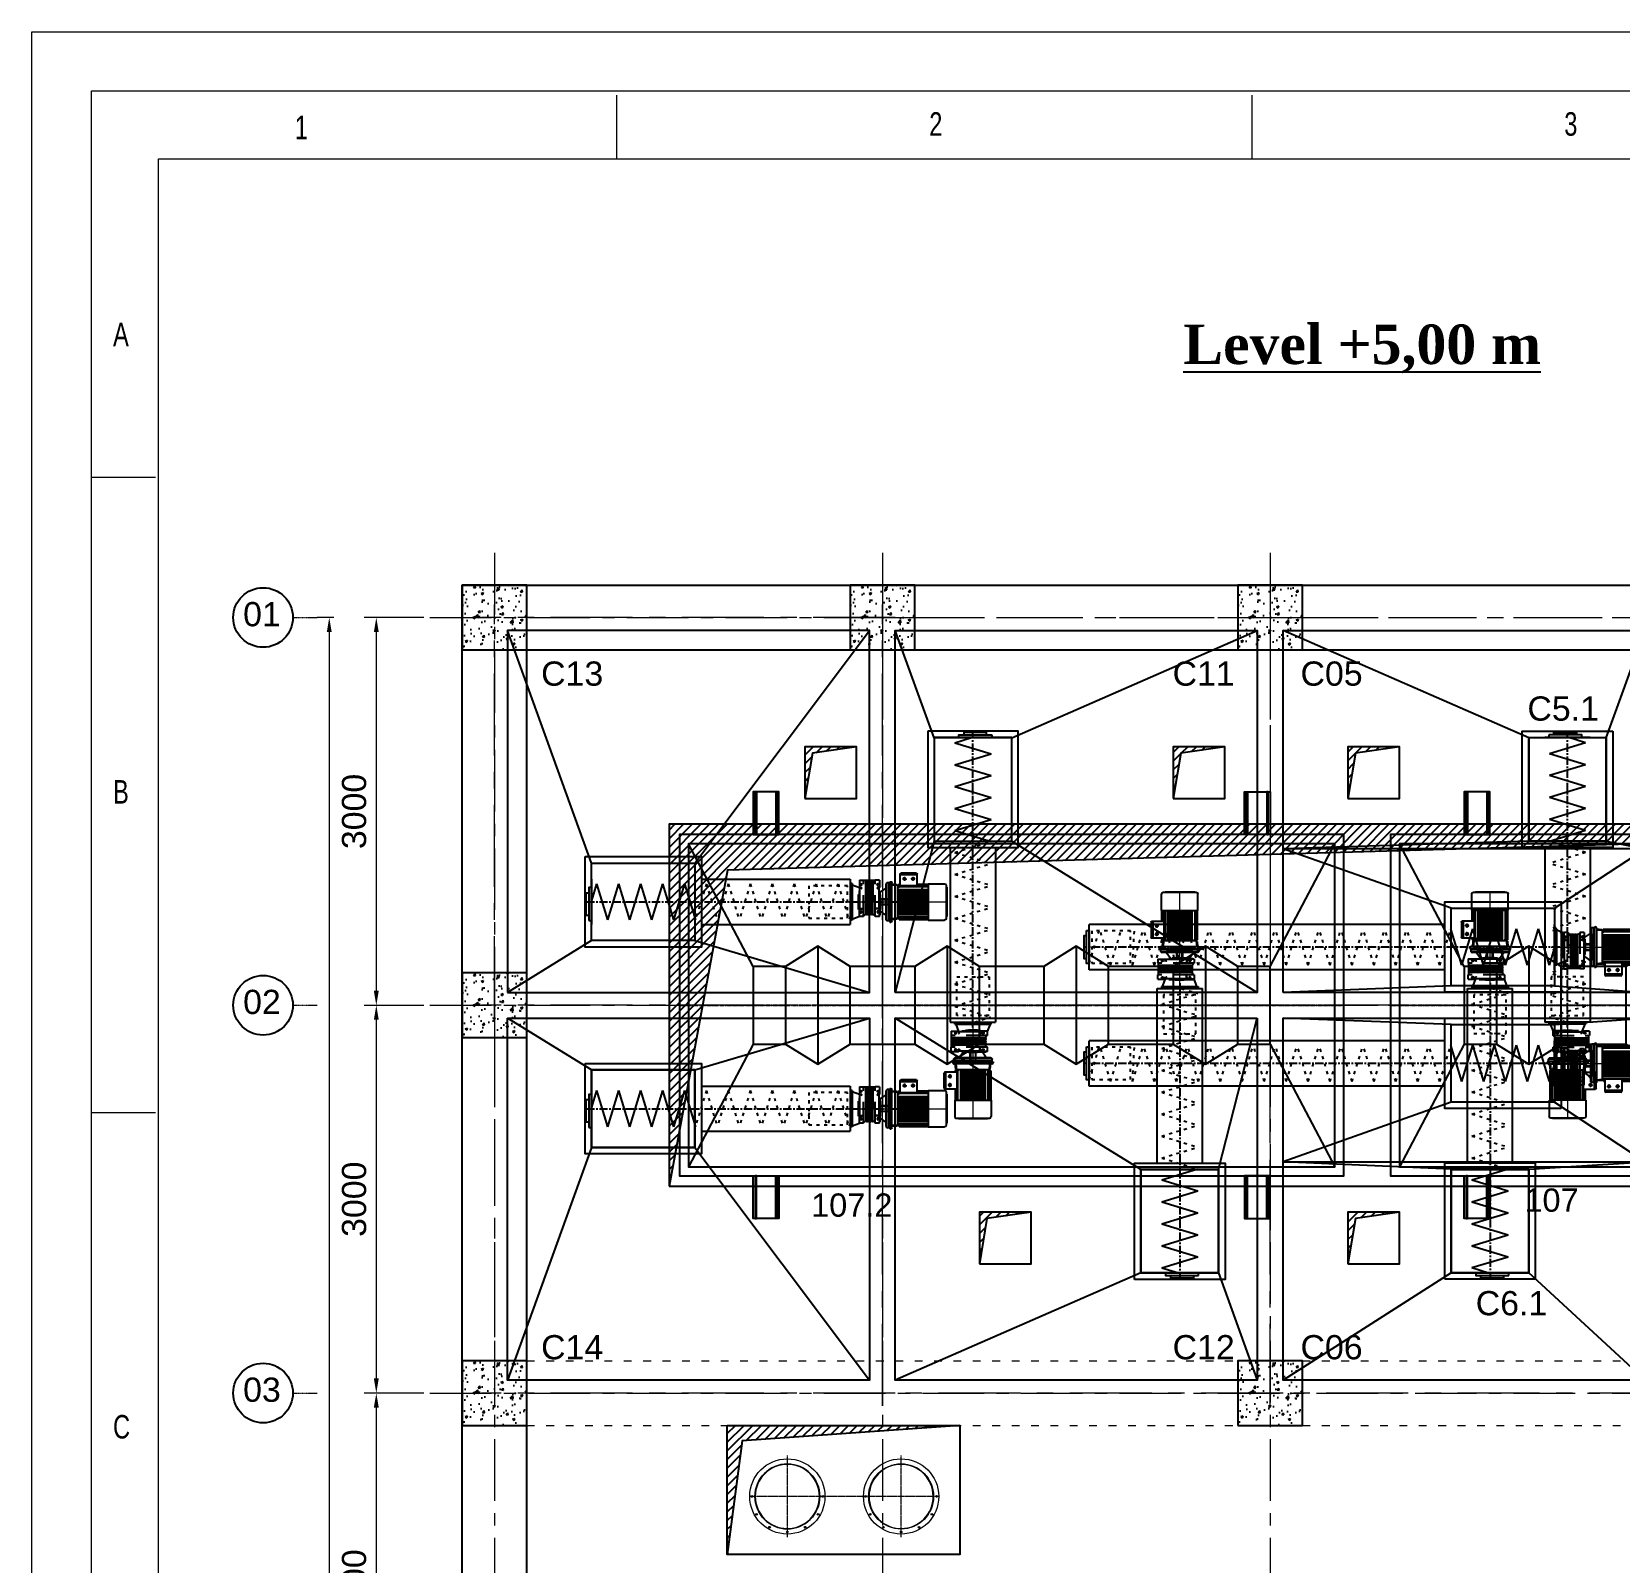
# Model space of a CAD drawing. Header units: millimetres. Extents: x 3220 to 226993, y 817 to 176024.
# Drawn here: x 3220 to 15500, y 123516 to 135357 of the extents above; entities that cross this region are included whole.
import ezdxf

# ---------------------------------------------------------------- set-up
doc = ezdxf.new("R2010")
doc.units = ezdxf.units.MM
for name, pattern in [('ACAD_ISO03W100', [30, 12, -18]), ('AXES', [50.8, 31.75, -6.35, 6.35, -6.35]), ('CENTER', [10.16, 6.35, -1.27, 1.27, -1.27]), ('CHAIN', [0.3543, 0.2362, -0.0295, 0.0591, -0.0295]), ('DASHED2', [9.525, 6.35, -3.175])]:
    doc.linetypes.add(name, pattern=pattern)
for name, color, linetype, lineweight in [('Axe', 1, 'AXES', 9), ('Cache', 3, 'ACAD_ISO03W100', 13), ('RAHMEN025', 7, 'Continuous', 50)]:
    doc.layers.add(name, color=color, linetype=linetype, lineweight=lineweight)
for name, color, linetype in [('D3', 7, 'Continuous'), ('Repère', 76, 'Continuous'), ('TB', 7, 'Continuous')]:
    doc.layers.add(name, color=color, linetype=linetype)
doc.layers.add('Mittelpunktmarkierung(DIN)', color=7, linetype='Continuous', lineweight=25, true_color=0x3f3f3f)
doc.layers.add('Sichtbare Kanten(DIN)', color=7, linetype='Continuous', lineweight=50, true_color=0x3f3f3f)
doc.styles.add('ARIAL_BOLD', font='arial.ttf')
doc.styles.add('SLDTEXTSTYLE0', font='TXT', dxfattribs={"width": 0.75})
doc.styles.get("Standard").update_dxf_attribs({"font": 'arial.ttf'})
doc.dimstyles.new('ECHE 75', dxfattribs={"dimscale": 75, "dimtxt": 2.5, "dimasz": 1.5, "dimexe": 1.25, "dimexo": 0.625, "dimgap": 1, "dimtad": 1, "dimdec": 0, "dimtxsty": 'ARIAL_BOLD', "dimcen": 2.5, "dimclrd": 4, "dimclre": 4, "dimclrt": 6, "dimadec": 0, "dimazin": 0, "dimtfac": 1, "dimtdec": 0, "dimtmove": 0, "dimatfit": 3, "dimfxl": 1, "dimlwd": 13, "dimlwe": 13, "dimarcsym": 0})

# ---------------------------------------------------------------- blocks, each defined once
blk = doc.blocks.new('*D442')
at = {"color": 4, "lineweight": 13, "transparency": 16777216}
for p, q in [((6253, 130825), (5791, 130825)), ((5885, 130713), (5885, 127938)), ((6253, 127825), (5791, 127825))]:
    blk.add_line(p, q, dxfattribs=at)
at = {"color": 4, "transparency": 16777216}
for points in [[(5866, 130713), (5904, 130713), (5885, 130825)], [(5866, 127938), (5904, 127938), (5885, 127825)]]:
    blk.add_solid(points, dxfattribs=at)
at = {"layer": 'Defpoints', "color": 0, "transparency": 16777216}
for p in [(6300, 130825), (5885, 127825), (6300, 127825)]:
    blk.add_point(p, dxfattribs=at)
at = {"color": 6, "transparency": 16777216, "insert": (5714, 129325), "char_height": 187.5, "attachment_point": 5, "rotation": 90, "style": 'ARIAL_BOLD'}
blk.add_mtext('3000', dxfattribs=at)
blk = doc.blocks.new('*D443')
at = {"color": 4, "lineweight": 13, "transparency": 16777216}
for p, q in [((6253, 127825), (5791, 127825)), ((5885, 127713), (5885, 124938)), ((6253, 124825), (5791, 124825))]:
    blk.add_line(p, q, dxfattribs=at)
at = {"color": 4, "transparency": 16777216}
for points in [[(5866, 127713), (5904, 127713), (5885, 127825)], [(5866, 124938), (5904, 124938), (5885, 124825)]]:
    blk.add_solid(points, dxfattribs=at)
at = {"layer": 'Defpoints', "color": 0, "transparency": 16777216}
for p in [(6300, 127825), (5885, 124825), (6300, 124825)]:
    blk.add_point(p, dxfattribs=at)
at = {"color": 6, "transparency": 16777216, "insert": (5714, 126325), "char_height": 187.5, "attachment_point": 5, "rotation": 90, "style": 'ARIAL_BOLD'}
blk.add_mtext('3000', dxfattribs=at)
blk = doc.blocks.new('*D444')
at = {"color": 4, "lineweight": 13, "transparency": 16777216}
for p, q in [((6253, 124825), (5791, 124825)), ((5885, 124713), (5885, 121938)), ((6253, 121825), (5791, 121825))]:
    blk.add_line(p, q, dxfattribs=at)
at = {"color": 4, "transparency": 16777216}
for points in [[(5866, 124713), (5904, 124713), (5885, 124825)], [(5866, 121938), (5904, 121938), (5885, 121825)]]:
    blk.add_solid(points, dxfattribs=at)
at = {"layer": 'Defpoints', "color": 0, "transparency": 16777216}
for p in [(6300, 124825), (5885, 121825), (6300, 121825)]:
    blk.add_point(p, dxfattribs=at)
at = {"color": 6, "transparency": 16777216, "insert": (5714, 123325), "char_height": 187.5, "attachment_point": 5, "rotation": 90, "style": 'ARIAL_BOLD'}
blk.add_mtext('3000', dxfattribs=at)
blk = doc.blocks.new('*D449')
at = {"color": 4, "lineweight": 13, "transparency": 16777216}
for p, q in [((5557, 130825), (5427, 130825)), ((5521, 130713), (5521, 106938)), ((5744, 106825), (5427, 106825))]:
    blk.add_line(p, q, dxfattribs=at)
at = {"color": 4, "transparency": 16777216}
for points in [[(5502, 130713), (5540, 130713), (5521, 130825)], [(5502, 106938), (5540, 106938), (5521, 106825)]]:
    blk.add_solid(points, dxfattribs=at)
at = {"layer": 'Defpoints', "color": 0, "transparency": 16777216}
for p in [(5604, 130825), (5521, 106825), (5791, 106825)]:
    blk.add_point(p, dxfattribs=at)
at = {"color": 6, "transparency": 16777216, "insert": (5350, 118825), "char_height": 187.5, "attachment_point": 5, "rotation": 90, "style": 'ARIAL_BOLD'}
blk.add_mtext('24000', dxfattribs=at)
blk = doc.blocks.new("SYST7ME D'AXE")
at = {"layer": 'Axe', "ltscale": 15}
for p, q in [((0, 18500), (0, -6500)), ((3000, 18500), (3000, -6500)), ((6000, 18500), (6000, -6500)), ((-500, 18000), (15500, 18000)), ((-500, 15000), (15500, 15000)), ((-500, 12000), (15500, 12000))]:
    blk.add_line(p, q, dxfattribs=at)
blk = doc.blocks.new('Level +4.00 m')
h = blk.add_hatch()
h.set_pattern_fill('AR-CONC', color=256)
h.set_pattern_definition([(50, (-178579.41, -89209.63), (182.18467, -15.93909), [19.05, -209.55]), (355, (-178579.4, -89209.63), (-35.24342, 191.05685), [15.24, -167.64058]), (100.45144, (-178564.23, -89210.96), (146.94125, 175.11775), [16.19001, -178.09024]), (46.1842, (-178579.4, -89158.83), (271.07904, -42.04233), [28.575, -314.325]), (96.63556, (-178556.82, -89162.33), (237.40413, 247.42612), [24.28502, -267.1356]), (351.18415, (-178579.4, -89158.83), (237.40413, 247.42612), [22.85997, -251.45973]), (21, (-178554.01, -89171.53), (151.61439, -102.2652), [19.05, -209.55]), (326, (-178554, -89171.53), (61.80203, 184.18797), [15.24, -167.64]), (71.45144, (-178541.37, -89180.05), (213.41642, 81.92277), [16.19001, -178.08994]), (37.5, (-178579.41, -89209.63), (3.088603, 84.555039), [0, -165.608, 0, -170.18, 0, -168.275]), (7.5, (-178579.41, -89209.63), (66.819663, 100.180575), [0, -97.028, 0, -161.798, 0, -64.135]), (327.5, (-178636.05, -89209.63), (135.590595, -5.728744), [0, -63.5, 0, -198.12, 0, -262.89]), (317.5, (-178661.45, -89209.63), (148.12918, 25.42649), [0, -82.55, 0, -131.572, 0, -186.69])])
h.paths.add_polyline_path([(0, 250), (-250, 250), (-250, 0), (0, 0)])
h.paths.add_polyline_path([(250, 250), (0, 250), (0, 0), (250, 0)])
h.paths.add_polyline_path([(250, 0), (0, 0), (0, -250), (250, -250)])
h.paths.add_polyline_path([(0, 0), (-250, 0), (-250, -250), (0, -250)])
h = blk.add_hatch()
h.set_pattern_fill('AR-CONC', color=256)
h.set_pattern_definition([(50, (-175579.41, -89209.63), (182.18467, -15.93909), [19.05, -209.55]), (355, (-175579.4, -89209.63), (-35.24342, 191.05685), [15.24, -167.64058]), (100.45144, (-175564.23, -89210.96), (146.94125, 175.11775), [16.19001, -178.09024]), (46.1842, (-175579.4, -89158.83), (271.07904, -42.04233), [28.575, -314.325]), (96.63556, (-175556.82, -89162.33), (237.40413, 247.42612), [24.28502, -267.1356]), (351.18415, (-175579.4, -89158.83), (237.40413, 247.42612), [22.85997, -251.45973]), (21, (-175554.01, -89171.53), (151.61439, -102.2652), [19.05, -209.55]), (326, (-175554, -89171.53), (61.80203, 184.18797), [15.24, -167.64]), (71.45144, (-175541.37, -89180.05), (213.41642, 81.92277), [16.19001, -178.08994]), (37.5, (-175579.41, -89209.63), (3.088603, 84.555039), [0, -165.608, 0, -170.18, 0, -168.275]), (7.5, (-175579.41, -89209.63), (66.819663, 100.180575), [0, -97.028, 0, -161.798, 0, -64.135]), (327.5, (-175636.05, -89209.63), (135.590595, -5.728744), [0, -63.5, 0, -198.12, 0, -262.89]), (317.5, (-175661.45, -89209.63), (148.12918, 25.42649), [0, -82.55, 0, -131.572, 0, -186.69])])
h.paths.add_polyline_path([(3000, 250), (2750, 250), (2750, 0), (3000, 0)])
h.paths.add_polyline_path([(3250, 250), (3000, 250), (3000, 0), (3250, 0)])
h.paths.add_polyline_path([(3250, 0), (3000, 0), (3000, -250), (3250, -250)])
h.paths.add_polyline_path([(3000, 0), (2750, 0), (2750, -250), (3000, -250)])
h = blk.add_hatch()
h.set_pattern_fill('AR-CONC', color=256)
h.set_pattern_definition([(50, (-172579.41, -89209.63), (182.18467, -15.93909), [19.05, -209.55]), (355, (-172579.4, -89209.63), (-35.24342, 191.05685), [15.24, -167.64058]), (100.45144, (-172564.23, -89210.96), (146.94125, 175.11775), [16.19001, -178.09024]), (46.1842, (-172579.4, -89158.83), (271.07904, -42.04233), [28.575, -314.325]), (96.63556, (-172556.82, -89162.33), (237.40413, 247.42612), [24.28502, -267.1356]), (351.18415, (-172579.4, -89158.83), (237.40413, 247.42612), [22.85997, -251.45973]), (21, (-172554.01, -89171.53), (151.61439, -102.2652), [19.05, -209.55]), (326, (-172554, -89171.53), (61.80203, 184.18797), [15.24, -167.64]), (71.45144, (-172541.37, -89180.05), (213.41642, 81.92277), [16.19001, -178.08994]), (37.5, (-172579.41, -89209.63), (3.088603, 84.555039), [0, -165.608, 0, -170.18, 0, -168.275]), (7.5, (-172579.41, -89209.63), (66.819663, 100.180575), [0, -97.028, 0, -161.798, 0, -64.135]), (327.5, (-172636.05, -89209.63), (135.590595, -5.728744), [0, -63.5, 0, -198.12, 0, -262.89]), (317.5, (-172661.45, -89209.63), (148.12918, 25.42649), [0, -82.55, 0, -131.572, 0, -186.69])])
h.paths.add_polyline_path([(6000, 250), (5750, 250), (5750, 0), (6000, 0)])
h.paths.add_polyline_path([(6250, 250), (6000, 250), (6000, 0), (6250, 0)])
h.paths.add_polyline_path([(6250, 0), (6000, 0), (6000, -250), (6250, -250)])
h.paths.add_polyline_path([(6000, 0), (5750, 0), (5750, -250), (6000, -250)])
h = blk.add_hatch()
h.set_pattern_fill('ANSI31', color=256, scale=15)
h.paths.add_polyline_path([(2800, -1000), (2400, -1000), (2400, -1400), (2459, -1050)])
h = blk.add_hatch()
h.set_pattern_fill('ANSI31', color=256, scale=15)
h.paths.add_polyline_path([(5650, -1000), (5250, -1000), (5250, -1400), (5309, -1050)])
h = blk.add_hatch()
h.set_pattern_fill('ANSI31', color=256, scale=15)
h.paths.add_polyline_path([(7000, -1000), (6600, -1000), (6600, -1400), (6659, -1050)])
h = blk.add_hatch()
h.set_pattern_fill('ANSI31', color=256, scale=15)
h.paths.add_polyline_path([(1608, -3000), (1350, -3000), (1350, -4400)])
h.paths.add_polyline_path([(1801, -1956), (3000, -1921), (3000, -1600), (1350, -1600), (1350, -3000), (1608, -3000)])
h.paths.add_polyline_path([(6000, -1600), (3000, -1600), (3000, -1921), (6000, -1835)])
h.paths.add_polyline_path([(9000, -1600), (6000, -1600), (6000, -1835), (9000, -1748)])
h.paths.add_polyline_path([(12000, -1600), (9000, -1600), (9000, -1748), (12000, -1662)])
h.paths.add_polyline_path([(14150, -1600), (12000, -1600), (12000, -1662)])
h = blk.add_hatch()
h.set_pattern_fill('AR-CONC', color=256)
h.set_pattern_definition([(50, (-178579.41, -92209.63), (182.18467, -15.93909), [19.05, -209.55]), (355, (-178579.4, -92209.63), (-35.24342, 191.05685), [15.24, -167.64058]), (100.45144, (-178564.23, -92210.96), (146.94125, 175.11775), [16.19001, -178.09024]), (46.1842, (-178579.4, -92158.83), (271.07904, -42.04233), [28.575, -314.325]), (96.63556, (-178556.82, -92162.33), (237.40413, 247.42612), [24.28502, -267.1356]), (351.18415, (-178579.4, -92158.83), (237.40413, 247.42612), [22.85997, -251.45973]), (21, (-178554.01, -92171.53), (151.61439, -102.2652), [19.05, -209.55]), (326, (-178554, -92171.53), (61.80203, 184.18797), [15.24, -167.64]), (71.45144, (-178541.37, -92180.05), (213.41642, 81.92277), [16.19001, -178.08994]), (37.5, (-178579.41, -92209.63), (3.088603, 84.555039), [0, -165.608, 0, -170.18, 0, -168.275]), (7.5, (-178579.41, -92209.63), (66.819663, 100.180575), [0, -97.028, 0, -161.798, 0, -64.135]), (327.5, (-178636.05, -92209.63), (135.590595, -5.728744), [0, -63.5, 0, -198.12, 0, -262.89]), (317.5, (-178661.45, -92209.63), (148.12918, 25.42649), [0, -82.55, 0, -131.572, 0, -186.69])])
h.paths.add_polyline_path([(0, -2750), (-250, -2750), (-250, -3000), (0, -3000)])
h.paths.add_polyline_path([(250, -2750), (0, -2750), (0, -3000), (250, -3000)])
h.paths.add_polyline_path([(250, -3000), (0, -3000), (0, -3250), (250, -3250)])
h.paths.add_polyline_path([(0, -3000), (-250, -3000), (-250, -3250), (0, -3250)])
h = blk.add_hatch()
h.set_pattern_fill('ANSI31', color=256, scale=15)
h.paths.add_polyline_path([(4150, -4600), (3750, -4600), (3750, -5000), (3809, -4650)])
h = blk.add_hatch()
h.set_pattern_fill('ANSI31', color=256, scale=15)
h.paths.add_polyline_path([(7000, -4600), (6600, -4600), (6600, -5000), (6659, -4650)])
h = blk.add_hatch()
h.set_pattern_fill('AR-CONC', color=256)
h.set_pattern_definition([(50, (-178579.41, -95209.63), (182.18467, -15.93909), [19.05, -209.55]), (355, (-178579.4, -95209.63), (-35.24342, 191.05685), [15.24, -167.64058]), (100.45144, (-178564.23, -95210.96), (146.94125, 175.11775), [16.19001, -178.09024]), (46.1842, (-178579.4, -95158.83), (271.07904, -42.04233), [28.575, -314.325]), (96.63556, (-178556.82, -95162.33), (237.40413, 247.42612), [24.28502, -267.1356]), (351.18415, (-178579.4, -95158.83), (237.40413, 247.42612), [22.85997, -251.45973]), (21, (-178554.01, -95171.53), (151.61439, -102.2652), [19.05, -209.55]), (326, (-178554, -95171.53), (61.80203, 184.18797), [15.24, -167.64]), (71.45144, (-178541.37, -95180.05), (213.41642, 81.92277), [16.19001, -178.08994]), (37.5, (-178579.41, -95209.63), (3.088603, 84.555039), [0, -165.608, 0, -170.18, 0, -168.275]), (7.5, (-178579.41, -95209.63), (66.819663, 100.180575), [0, -97.028, 0, -161.798, 0, -64.135]), (327.5, (-178636.05, -95209.63), (135.590595, -5.728744), [0, -63.5, 0, -198.12, 0, -262.89]), (317.5, (-178661.45, -95209.63), (148.12918, 25.42649), [0, -82.55, 0, -131.572, 0, -186.69])])
h.paths.add_polyline_path([(0, -5750), (-250, -5750), (-250, -6000), (0, -6000)])
h.paths.add_polyline_path([(250, -5750), (0, -5750), (0, -6000), (250, -6000)])
h.paths.add_polyline_path([(250, -6000), (0, -6000), (0, -6250), (250, -6250)])
h.paths.add_polyline_path([(0, -6000), (-250, -6000), (-250, -6250), (0, -6250)])
h = blk.add_hatch()
h.set_pattern_fill('AR-CONC', color=256)
h.set_pattern_definition([(50, (-172579.41, -95209.63), (182.18467, -15.93909), [19.05, -209.55]), (355, (-172579.4, -95209.63), (-35.24342, 191.05685), [15.24, -167.64058]), (100.45144, (-172564.23, -95210.96), (146.94125, 175.11775), [16.19001, -178.09024]), (46.1842, (-172579.4, -95158.83), (271.07904, -42.04233), [28.575, -314.325]), (96.63556, (-172556.82, -95162.33), (237.40413, 247.42612), [24.28502, -267.1356]), (351.18415, (-172579.4, -95158.83), (237.40413, 247.42612), [22.85997, -251.45973]), (21, (-172554.01, -95171.53), (151.61439, -102.2652), [19.05, -209.55]), (326, (-172554, -95171.53), (61.80203, 184.18797), [15.24, -167.64]), (71.45144, (-172541.37, -95180.05), (213.41642, 81.92277), [16.19001, -178.08994]), (37.5, (-172579.41, -95209.63), (3.088603, 84.555039), [0, -165.608, 0, -170.18, 0, -168.275]), (7.5, (-172579.41, -95209.63), (66.819663, 100.180575), [0, -97.028, 0, -161.798, 0, -64.135]), (327.5, (-172636.05, -95209.63), (135.590595, -5.728744), [0, -63.5, 0, -198.12, 0, -262.89]), (317.5, (-172661.45, -95209.63), (148.12918, 25.42649), [0, -82.55, 0, -131.572, 0, -186.69])])
h.paths.add_polyline_path([(6000, -5750), (5750, -5750), (5750, -6000), (6000, -6000)])
h.paths.add_polyline_path([(6250, -5750), (6000, -5750), (6000, -6000), (6250, -6000)])
h.paths.add_polyline_path([(6250, -6000), (6000, -6000), (6000, -6250), (6250, -6250)])
h.paths.add_polyline_path([(6000, -6000), (5750, -6000), (5750, -6250), (6000, -6250)])
h = blk.add_hatch()
h.set_pattern_fill('ANSI31', color=256, scale=15)
h.paths.add_polyline_path([(3600, -6250), (1800, -6250), (1800, -7250), (1915, -6370)])
for points in [[(-250, -250), (250, -250), (250, 250), (-250, 250)], [(2750, -250), (3250, -250), (3250, 250), (2750, 250)], [(5750, -250), (6250, -250), (6250, 250), (5750, 250)], [(2400, -1400), (2800, -1400), (2800, -1000), (2400, -1000)], [(5250, -1400), (5650, -1400), (5650, -1000), (5250, -1000)], [(6600, -1400), (7000, -1400), (7000, -1000), (6600, -1000)], [(1350, -4400), (14150, -4400), (14150, -1600), (1350, -1600)], [(-250, -3250), (250, -3250), (250, -2750), (-250, -2750)], [(3750, -5000), (4150, -5000), (4150, -4600), (3750, -4600)], [(6600, -5000), (7000, -5000), (7000, -4600), (6600, -4600)], [(-250, -6250), (250, -6250), (250, -5750), (-250, -5750)], [(5750, -6250), (6250, -6250), (6250, -5750), (5750, -5750)], [(1800, -6250), (3600, -6250), (3600, -7250), (1800, -7250)]]:
    blk.add_lwpolyline(points, close=True)
for points in [[(250, -24250), (-250, -24250), (-250, 250), (15250, 250), (15250, -24250), (14750, -24250)], [(250, -23750), (250, -250), (14750, -250), (14750, -23750)], [(2800, -1000), (2459, -1050), (2400, -1400)], [(5650, -1000), (5309, -1050), (5250, -1400)], [(7000, -1000), (6659, -1050), (6600, -1400)], [(14150, -1600), (1801, -1956), (1350, -4400)], [(4150, -4600), (3809, -4650), (3750, -5000)], [(7000, -4600), (6659, -4650), (6600, -5000)], [(3600, -6250), (1915, -6370), (1800, -7250)]]:
    blk.add_lwpolyline(points)
at = {"layer": 'Cache', "ltscale": 5}
for p, q in [((250, -5750), (5750, -5750)), ((6250, -5750), (8750, -5750)), ((250, -6250), (5750, -6250)), ((6250, -6250), (8750, -6250))]:
    blk.add_line(p, q, dxfattribs=at)
blk.add_blockref("SYST7ME D'AXE", (0, -18000))
blk = doc.blocks.new('Bascule T')
for p, q in [((-6500, -700), (-7000, 250)), ((-500, -700), (0, 250)), ((-6500, -1300), (-7000, -2250)), ((-500, -1300), (0, -2250))]:
    blk.add_line(p, q)
at = {"color": 1, "linetype": 'CENTER', "ltscale": 5}
blk.add_line((-7060, -1000), (60, -1000), dxfattribs=at)
for points in [[(-6500, 320), (-6300, 320), (-6300, 650), (-6500, 650)], [(-6475, 320), (-6485, 320), (-6485, 650), (-6475, 650)], [(-6325, 320), (-6315, 320), (-6315, 650), (-6325, 650)], [(-500, 320), (-700, 320), (-700, 650), (-500, 650)], [(-675, 320), (-685, 320), (-685, 650), (-675, 650)], [(-525, 320), (-515, 320), (-515, 650), (-525, 650)], [(70, 320), (-7070, 320), (-7070, -2320), (70, -2320)], [(0, 250), (-7000, 250), (-7000, -2250), (0, -2250)], [(-6500, -2320), (-6300, -2320), (-6300, -2650), (-6500, -2650)], [(-6475, -2320), (-6485, -2320), (-6485, -2650), (-6475, -2650)], [(-6325, -2320), (-6315, -2320), (-6315, -2650), (-6325, -2650)], [(-500, -2320), (-700, -2320), (-700, -2650), (-500, -2650)], [(-675, -2320), (-685, -2320), (-685, -2650), (-675, -2650)], [(-525, -2320), (-515, -2320), (-515, -2650), (-525, -2650)]]:
    blk.add_lwpolyline(points, close=True)
for points in [[(-6000, -543), (-6250, -700), (-6250, -1300), (-6000, -1456), (-5750, -1300), (-5750, -700), (-6000, -543), (-6000, -1456)], [(-5000, -543), (-5250, -700), (-5250, -1300), (-5000, -1456), (-4750, -1300), (-4750, -700), (-5000, -543), (-5000, -1456)], [(-4000, -543), (-4250, -700), (-4250, -1300), (-4000, -1456), (-3750, -1300), (-3750, -700), (-4000, -543), (-4000, -1456)], [(-3000, -543), (-3250, -700), (-3250, -1300), (-3000, -1456), (-2750, -1300), (-2750, -700), (-3000, -543), (-3000, -1456)], [(-2000, -543), (-2250, -700), (-2250, -1300), (-2000, -1456), (-1750, -1300), (-1750, -700), (-2000, -543), (-2000, -1456)], [(-1000, -543), (-1250, -700), (-1250, -1300), (-1000, -1456), (-750, -1300), (-750, -700), (-1000, -543), (-1000, -1456)], [(-6250, -700), (-6500, -700), (-6500, -1300), (-6250, -1300)], [(-5250, -700), (-5750, -700)], [(-4250, -700), (-4750, -700)], [(-3250, -700), (-3750, -700)], [(-2250, -700), (-2750, -700)], [(-1250, -700), (-1750, -700)], [(-750, -1300), (-500, -1300), (-500, -700), (-750, -700)], [(-5750, -1300), (-5250, -1300)], [(-4750, -1300), (-4250, -1300)], [(-3750, -1300), (-3250, -1300)], [(-2750, -1300), (-2250, -1300)], [(-1750, -1300), (-1250, -1300)]]:
    blk.add_lwpolyline(points)
blk = doc.blocks.new('bascule 2 T')
for p, q in [((-1000, -700), (-1500, 250)), ((3000, -700), (3500, 250)), ((-1000, -1300), (-1500, -2250)), ((3000, -1300), (3500, -2250))]:
    blk.add_line(p, q)
at = {"color": 1, "linetype": 'CENTER', "ltscale": 5}
blk.add_line((-1560, -1000), (3560, -1000), dxfattribs=at)
for points in [[(-1000, 320), (-800, 320), (-800, 650), (-1000, 650)], [(-975, 320), (-985, 320), (-985, 650), (-975, 650)], [(-825, 320), (-815, 320), (-815, 650), (-825, 650)], [(3000, 320), (2800, 320), (2800, 650), (3000, 650)], [(2825, 320), (2815, 320), (2815, 650), (2825, 650)], [(2975, 320), (2985, 320), (2985, 650), (2975, 650)], [(3570, 320), (-1570, 320), (-1570, -2320), (3570, -2320)], [(3500, 250), (-1500, 250), (-1500, -2250), (3500, -2250)], [(-1000, -2320), (-800, -2320), (-800, -2650), (-1000, -2650)], [(-975, -2320), (-985, -2320), (-985, -2650), (-975, -2650)], [(-825, -2320), (-815, -2320), (-815, -2650), (-825, -2650)], [(3000, -2320), (2800, -2320), (2800, -2650), (3000, -2650)], [(2825, -2320), (2815, -2320), (2815, -2650), (2825, -2650)], [(2975, -2320), (2985, -2320), (2985, -2650), (2975, -2650)]]:
    blk.add_lwpolyline(points, close=True)
for points in [[(-500, -543), (-750, -700), (-750, -1300), (-500, -1456), (-250, -1300), (-250, -700), (-500, -543), (-500, -1456)], [(500, -543), (250, -700), (250, -1300), (500, -1456), (750, -1300), (750, -700), (500, -543), (500, -1456)], [(1500, -543), (1250, -700), (1250, -1300), (1500, -1456), (1750, -1300), (1750, -700), (1500, -543), (1500, -1456)], [(2500, -543), (2250, -700), (2250, -1300), (2500, -1456), (2750, -1300), (2750, -700), (2500, -543), (2500, -1456)], [(-750, -700), (-1000, -700), (-1000, -1300), (-750, -1300)], [(250, -700), (-250, -700)], [(1250, -700), (750, -700)], [(2250, -700), (1750, -700)], [(2750, -700), (2750, -700)], [(2750, -1300), (3000, -1300), (3000, -700), (2750, -700)], [(-250, -1300), (250, -1300)], [(750, -1300), (1250, -1300)], [(1750, -1300), (2250, -1300)], [(2750, -1300), (2750, -1300)]]:
    blk.add_lwpolyline(points)
blk = doc.blocks.new('116 gaine')
at = {"layer": 'Mittelpunktmarkierung(DIN)', "color": 1, "linetype": 'CHAIN', "lineweight": 0, "ltscale": 23.990969}
for p, q in [((-440, -316), (-440, 316)), ((440, -316), (440, 316)), ((731, 0), (-731, 0))]:
    blk.add_line(p, q, dxfattribs=at)
at = {"layer": 'Sichtbare Kanten(DIN)', "color": 5, "lineweight": 0}
for p, q in [((-441, -250), (-441, -248)), ((-440, -248), (-440, -250)), ((440, -250), (440, -248)), ((441, -248), (441, -250))]:
    blk.add_line(p, q, dxfattribs=at)
for centre, radius in [((-440, 0), 291), ((-440, 0), 251), ((440, 0), 291), ((440, 0), 251), ((-715, 0), 6.5), ((-165, 0), 6.5), ((165, 0), 6.5), ((715, 0), 6.5), ((-678, -138), 6.5), ((-578, -238), 6.5), ((-302, -238), 6.5), ((-202, -138), 6.5), ((202, -138), 6.5), ((302, -238), 6.5), ((578, -238), 6.5), ((678, -138), 6.5), ((-440, -275), 6.5), ((440, -275), 6.5)]:
    blk.add_circle(centre, radius, dxfattribs=at)
for centre, radius, start, end in [((-440, 0), 251, 270, 269.7713), ((-440, 0), 248, 270, 269.7685), ((440, 0), 250, 270.2287, 270), ((440, 0), 248, 270.2315, 270)]:
    blk.add_arc(centre, radius, start, end, dxfattribs=at)
blk = doc.blocks.new('140 gaine')
blk.add_blockref('116 gaine', (0, 0))
blk = doc.blocks.new('A2 E1-50')
at = {"color": 1, "linetype": 'Continuous', "lineweight": 18}
for p, q in [((-28847.4, 0), (-28847.4, 20086.4)), ((-28847.4, 20086.4), (0, 20086.4)), ((-28363.1, 485.3), (-28363.1, 19601.2)), ((-28363.1, 19601.2), (-485.3, 19601.2))]:
    blk.add_line(p, q, dxfattribs=at)
at = {"linetype": 'Continuous', "lineweight": 18}
for p, q in [((-28619.2, 230.6), (-28619.2, 19860.5)), ((-28619.2, 19860.5), (-232.1, 19860.5))]:
    blk.add_line(p, q, dxfattribs=at)
at = {"color": 5, "linetype": 'Continuous', "lineweight": 15}
for p, q in [((-26611.9, 19601), (-26611.9, 19843.6)), ((-24185.6, 19843.6), (-24185.6, 19601)), ((-28375, 18383.4), (-28617.6, 18383.4)), ((-28617.6, 15957.1), (-28375, 15957.1))]:
    blk.add_line(p, q, dxfattribs=at)
at = {"color": 5, "linetype": 'Continuous', "lineweight": 15, "char_height": 89.9, "attachment_point": 1, "style": 'SLDTEXTSTYLE0'}
for s, insert in [('2', (-25418.1, 19779)), ('3', (-22991.8, 19779)), ('1', (-27842.2, 19765.8)), ('A', (-28536.7, 18974.8)), ('B', (-28536.7, 17226.9)), ('C', (-28536.7, 14800.6))]:
    blk.add_mtext(s, dxfattribs=dict(at, insert=insert))
blk = doc.blocks.new('cone w1 T')
at = {"color": 4}
for p, q in [((-2500, -1450), (-2900, -100)), ((-1900, -1450), (-100, -100)), ((-2500, -2250), (-2900, -2900)), ((-1900, -2250), (-100, -2900))]:
    blk.add_line(p, q, dxfattribs=at)
for points in [[(-2900, -2900), (-2900, -100), (-100, -100), (-100, -2900)], [(-2500, -1450), (-2500, -2250), (-1900, -2250), (-1900, -1450)]]:
    blk.add_lwpolyline(points, close=True, dxfattribs=at)
at = {"layer": 'Axe', "ltscale": 20}
for p, q in [((-3100, 0), (100, 0)), ((-3000, 100), (-3000, -3100)), ((0, 100), (0, -3100)), ((-3100, -3000), (100, -3000))]:
    blk.add_line(p, q, dxfattribs=at)
blk = doc.blocks.new('cone w2  T')
at = {"color": 4}
for p, q in [((1270, -400), (100, -100)), ((2070, -400), (2900, -100)), ((1270, -1000), (100, -2900)), ((2070, -1000), (2900, -2900))]:
    blk.add_line(p, q, dxfattribs=at)
for points in [[(100, -100), (2900, -100), (2900, -2900), (100, -2900)], [(2070, -400), (1270, -400), (1270, -1000), (2070, -1000)]]:
    blk.add_lwpolyline(points, close=True, dxfattribs=at)
at = {"layer": 'Axe', "ltscale": 20}
for p, q in [((3100, 0), (-100, 0)), ((0, 100), (0, -3100)), ((3000, 100), (3000, -3100)), ((3100, -3000), (-100, -3000))]:
    blk.add_line(p, q, dxfattribs=at)
blk = doc.blocks.new('A$C1187285E')
at = {"layer": 'Axe'}
for p, q in [((-174.9, 114.3), (-153.5, 114.3)), ((-164.2, 124.2), (-164.2, 104.3)), ((-111.6, 114.3), (-133.1, 114.3)), ((-122.3, 124.2), (-122.3, 104.3))]:
    blk.add_line(p, q, dxfattribs=at)
at = {"layer": 'Axe', "ltscale": 30}
blk.add_line((163.6, 0), (-331, 0), dxfattribs=at)
at = {"layer": 'D3', "color": 5, "ltscale": 10}
for p, q in [((-329.3, 81.7), (-329.3, -81.7)), ((-239.6, 90.1), (-320.9, 90.1)), ((-239.6, 90.1), (-239.6, -90.1)), ((-185.2, 88.1), (-239.6, 88.1)), ((-185.2, 85.6), (-239.6, 85.6)), ((-185.2, 83.1), (-239.6, 83.1)), ((-239.6, 79.7), (-185.2, 79.7)), ((-185.2, 78.7), (-185.2, 137.8)), ((-185.2, 133.6), (-101.4, 133.6)), ((-185.2, 78.7), (-101.4, 78.7)), ((-181, 142), (-105.6, 142)), ((-101.4, 78.7), (-101.4, 137.8)), ((-95.1, 88.1), (-101.4, 88.1)), ((-95.1, 85.6), (-101.4, 85.6)), ((-95.1, 83.1), (-101.4, 83.1)), ((-101.4, 79.7), (-95.1, 79.7)), ((-95.1, 88.1), (-88.8, 81.5)), ((-95.1, 85.6), (-88.8, 80.7)), ((-95.1, 83.1), (-88.8, 79.9)), ((-95.1, 79.7), (-88.8, 74.8)), ((-88.8, 80.4), (-60, 83)), ((-88.8, -81.5), (-88.8, 80.4)), ((-86.3, 84.9), (-60, 87.2)), ((-86.3, 80.7), (-86.3, 84.9)), ((-60, -95), (-60, 95)), ((-50, 100), (-55, 100)), ((-50, 100), (-50, -100)), ((-329.3, 73.8), (-331, 72.1)), ((-331, 72.1), (-331, -72.1)), ((-239.6, 74.7), (-95.1, 74.7)), ((-88.8, 61.1), (-239.6, 61.1)), ((-88.8, 53.5), (-239.6, 53.5)), ((-88.8, 46), (-239.6, 46)), ((-88.8, 38.4), (-239.6, 38.4)), ((-88.8, 30.8), (-239.6, 30.8)), ((-88.8, 23.2), (-239.6, 23.2)), ((-88.8, 15.7), (-239.6, 15.7)), ((-88.8, 8.1), (-239.6, 8.1)), ((-95.1, 74.7), (-88.8, 69.8)), ((-46.5, 65), (-50, 65)), ((-46.5, 65), (-46.5, -65)), ((0, 12), (-46.5, 12)), ((-5, 15), (-45, 15)), ((-45, 15), (-45, 12)), ((-5, 12), (-5, 15)), ((0, -12), (0, 12)), ((-329.3, -73.8), (-331, -72.1)), ((-88.8, -8.1), (-239.6, -8.1)), ((-88.8, -15.7), (-239.6, -15.7)), ((-88.8, -23.2), (-239.6, -23.2)), ((-88.8, -30.8), (-239.6, -30.8)), ((-88.8, -38.4), (-239.6, -38.4)), ((-88.8, -46), (-239.6, -46)), ((-88.8, -53.5), (-239.6, -53.5)), ((-88.8, -61.1), (-239.6, -61.1)), ((-239.6, -74.7), (-95.1, -74.7)), ((-95.1, -74.7), (-88.8, -69.8)), ((-95.1, -79.7), (-88.8, -74.8)), ((-46.5, -65), (-50, -65)), ((0, -12), (-46.5, -12)), ((-239.6, -90.1), (-320.9, -90.1)), ((-101.4, -79.7), (-239.6, -79.7)), ((-95.1, -83.1), (-239.6, -83.1)), ((-95.1, -85.6), (-239.6, -85.6)), ((-95.1, -88.1), (-239.6, -88.1)), ((-101.4, -79.7), (-95.1, -79.7)), ((-95.1, -83.1), (-88.8, -79.9)), ((-95.1, -85.6), (-88.8, -80.7)), ((-95.1, -88.1), (-88.8, -81.5)), ((-88.8, -81.5), (-60, -84)), ((-86.3, -85.9), (-86.3, -81.7)), ((-86.3, -85.9), (-60, -88.2)), ((-50, -100), (-55, -100))]:
    blk.add_line(p, q, dxfattribs=at)
for centre in [(-164.2, 114.3), (-122.3, 114.3)]:
    blk.add_circle(centre, 5.28, dxfattribs=at)
for centre, radius, start, end in [((-320.9, 81.7), 8.38, 90, 180), ((-181, 137.8), 4.19, 90, 180), ((-164.2, 114.3), 5.72, 90, 0), ((-122.3, 114.3), 5.72, 180, 90), ((-105.6, 137.8), 4.19, 0, 90), ((-55, 95), 5, 90, 180), ((-320.9, -81.7), 8.38, 180, 270), ((-55, -95), 5, 180, 270)]:
    blk.add_arc(centre, radius, start, end, dxfattribs=at)
blk = doc.blocks.new('reducteur')
at = {"layer": 'Axe', "linetype": 'CENTER', "ltscale": 40}
for p, q in [((92, 134), (75, 134)), ((84, 126), (84, 143)), ((208, 134), (225, 134)), ((216, 126), (216, 143)), ((64, -78), (92, -78)), ((84, -70), (84, -87)), ((236, -78), (208, -78)), ((216, -70), (216, -87))]:
    blk.add_line(p, q, dxfattribs=at)
at = {"layer": 'D3', "color": 252, "linetype": 'ByBlock'}
for p, q in [((16, 141), (0, 141)), ((0, 141), (0, -141)), ((16, 141), (16, -141)), ((16, 133), (74, 111)), ((72, 169), (105, 169)), ((72, 169), (72, 112)), ((105, 138), (105, 169)), ((195, 166), (105, 166)), ((123, 69), (123, 163)), ((128, 69), (128, 163)), ((136, 69), (136, 163)), ((140, 69), (140, 163)), ((148, 69), (148, 163)), ((153, 69), (153, 163)), ((161, 69), (161, 163)), ((165, 69), (165, 163)), ((173, 69), (173, 163)), ((178, 69), (178, 163)), ((195, 138), (195, 169)), ((228, 169), (195, 169)), ((228, 169), (228, 112)), ((64, -35), (64, 35)), ((64, 35), (66, 35)), ((66, 58), (69, 58)), ((66, -58), (66, 58)), ((69, 85), (69, -103)), ((69, 85), (75, 85)), ((72, 112), (75, 109)), ((72, 112), (90, 112)), ((75, -52), (75, 109)), ((75, 109), (89, 109)), ((105, -112), (105, 52)), ((123, -3), (123, 92)), ((128, -3), (128, 92)), ((136, -3), (136, 92)), ((140, -3), (140, 92)), ((148, -3), (148, 92)), ((153, -3), (153, 92)), ((161, -3), (161, 92)), ((165, -3), (165, 92)), ((173, -3), (173, 92)), ((178, -3), (178, 92)), ((195, -112), (195, 52)), ((228, 112), (210, 112)), ((225, 109), (211, 109)), ((228, 112), (225, 109)), ((225, -52), (225, 109)), ((231, 85), (225, 85)), ((231, 85), (231, -103)), ((234, 58), (231, 58)), ((234, -58), (234, 58)), ((236, 35), (234, 35)), ((236, -35), (236, 35)), ((16, -133), (74, -111)), ((64, -35), (66, -35)), ((66, -58), (69, -58)), ((69, -103), (72, -103)), ((72, -55), (75, -52)), ((72, -55), (105, -55)), ((72, -71), (72, -55)), ((72, -71), (84, -71)), ((72, -85), (84, -85)), ((72, -112), (72, -85)), ((105, -112), (72, -112)), ((75, -52), (105, -52)), ((123, -92), (105, -110)), ((123, -97), (123, -2)), ((127, -97), (127, -2)), ((127, -77), (135, -77)), ((135, -97), (135, -2)), ((140, -97), (140, -2)), ((140, -77), (148, -77)), ((148, -97), (148, -2)), ((152, -97), (152, -2)), ((160, -77), (152, -77)), ((160, -97), (160, -2)), ((165, -97), (165, -2)), ((173, -77), (165, -77)), ((173, -97), (173, -2)), ((177, -97), (177, -2)), ((177, -92), (195, -110)), ((225, -52), (195, -52)), ((228, -55), (195, -55)), ((228, -112), (195, -112)), ((228, -71), (216, -71)), ((228, -85), (216, -85)), ((228, -55), (225, -52)), ((228, -71), (228, -55)), ((228, -112), (228, -85)), ((231, -103), (228, -103)), ((234, -58), (231, -58)), ((236, -35), (234, -35)), ((16, -141), (0, -141))]:
    blk.add_line(p, q, dxfattribs=at)
for centre in [(84, 134), (216, 134)]:
    blk.add_circle(centre, 7.03, dxfattribs=at)
for centre, radius, start, end in [((126, 163), 2.34, 0, 180), ((138, 163), 2.34, 0, 180), ((151, 163), 2.34, 0, 180), ((163, 163), 2.34, 0, 180), ((176, 163), 2.34, 0, 180), ((85, 106), 3.12, 273.3958, 350.4229), ((150, 95), 62.5, 164.7815, 170.4229), ((126, 92), 2.34, 0, 180), ((125, -2), 2.34, 0, 180), ((137, -2), 2.34, 0, 180), ((138, 92), 2.34, 0, 180), ((151, 92), 2.34, 0, 180), ((150, -2), 2.34, 0, 180), ((162, -2), 2.34, 0, 180), ((163, 92), 2.34, 0, 180), ((176, 92), 2.34, 0, 180), ((175, -2), 2.34, 0, 180), ((150, 95), 62.5, 9.5771, 15.2185), ((215, 106), 3.12, 189.5771, 266.6042), ((84, -78), 7.03, 270, 90), ((125, -97), 2.34, 180, 0), ((137, -97), 2.34, 180, 0), ((150, -97), 2.34, 180, 0), ((162, -97), 2.34, 180, 0), ((175, -97), 2.34, 180, 0), ((216, -78), 7.03, 90, 270)]:
    blk.add_arc(centre, radius, start, end, dxfattribs=at)
at = {"layer": 'TB', "color": 252, "linetype": 'Continuous', "lineweight": 25, "ltscale": 2}
for p, q in [((278, -139), (278, 139)), ((285, 141), (279, 141)), ((285, -147), (285, 147)), ((303, 148), (287, 148)), ((303, -148), (303, 148)), ((231, 73), (278, 106)), ((231, -73), (278, -106)), ((285, -141), (279, -141)), ((303, -148), (287, -148))]:
    blk.add_line(p, q, dxfattribs=at)
at = {"layer": 'TB', "color": 252, "linetype": 'DASHED2', "lineweight": 25, "ltscale": 30}
for p, q in [((303, 22), (231, 22)), ((303, -22), (231, -22))]:
    blk.add_line(p, q, dxfattribs=at)
at = {"layer": 'TB', "color": 252, "linetype": 'Continuous', "lineweight": 25, "ltscale": 2}
for centre, start, end in [((279, 139), 90, 180), ((287, 147), 90, 180), ((279, -139), 180, 270), ((287, -147), 180, 270)]:
    blk.add_arc(centre, 1.56, start, end, dxfattribs=at)
blk = doc.blocks.new('Vis 4 T')
at = {"color": 5}
blk.add_line((0, -125), (0, -475), dxfattribs=at)
at = {"color": 6, "ltscale": 2}
for p, q in [((39, -160), (0, -289, 0)), ((39, -160), (124, -440, 0)), ((209, -160), (124, -440, 0)), ((209, -160), (294, -440, 0)), ((379, -160), (294, -440, 0)), ((379, -160), (464, -440, 0)), ((549, -160), (464, -440, 0)), ((549, -160), (633, -440, 0)), ((718, -160), (633, -440, 0)), ((718, -160), (803, -440, 0))]:
    blk.add_line(p, q, dxfattribs=at)
at = {"color": 3, "linetype": 'ACAD_ISO03W100', "ltscale": 2}
for p, q in [((888, -160), (803, -440, 0)), ((888, -160), (973, -440, 0)), ((1058, -160), (973, -440, 0)), ((1058, -160), (1143, -440, 0)), ((1228, -160), (1143, -440, 0)), ((1228, -160), (1312, -440, 0)), ((1397, -160), (1312, -440, 0)), ((1397, -160), (1482, -440, 0)), ((1567, -160), (1482, -440, 0)), ((1567, -160), (1652, -440, 0)), ((1737, -160), (1652, -440, 0)), ((1737, -160), (1822, -440, 0)), ((1907, -160), (1822, -440, 0)), ((1907, -160), (1992, -440, 0)), ((2000, -412, 0), (1992, -440, 0))]:
    blk.add_line(p, q, dxfattribs=at)
at = {"color": 0}
for p, q in [((850, -125), (2000, -125)), ((2000, -125), (2000, -475))]:
    blk.add_line(p, q, dxfattribs=at)
at = {"color": 1, "linetype": 'CENTER', "ltscale": 10}
blk.add_line((-41, -300), (2541, -300), dxfattribs=at)
at = {"color": 7}
blk.add_line((850, -475), (2000, -475), dxfattribs=at)
at = {"color": 0}
for points in [[(-50, 50), (850, 50), (850, -650), (-50, -650)], [(0, 0), (800, 0), (800, -600), (0, -600)], [(-21, -230), (-21, -405), (-41, -405), (-41, -230)], [(-21, -445), (0, -445), (0, -190), (-21, -190)]]:
    blk.add_lwpolyline(points, close=True, dxfattribs=at)
at = {"color": 3, "linetype": 'ACAD_ISO03W100', "ltscale": 2}
blk.add_lwpolyline([(1680, -425), (1980, -425), (1980, -175), (1680, -175)], close=True, dxfattribs=at)
at = {"extrusion": (0, 0, -1), "xscale": -1, "zscale": -1}
blk.add_blockref('reducteur', (-2000, -300), dxfattribs=at)
at = {"layer": 'RAHMEN025', "color": 7, "ltscale": 10, "xscale": -1.5625, "yscale": 1.5625, "zscale": 1.5625}
blk.add_blockref('A$C1187285E', (2230, -300), dxfattribs=at)
blk = doc.blocks.new('VIS  de dosage D')
at = {"color": 30}
for p, q in [((-432217, 202427), (-432217, 202777)), ((-431367, 202777), (-430017, 202777)), ((-430017, 202427), (-430017, 202777)), ((-431367, 202427), (-430017, 202427))]:
    blk.add_line(p, q, dxfattribs=at)
at = {"color": 6, "ltscale": 2}
for p, q in [((-432177, 202462), (-432093, 202742, 0)), ((-432008, 202462), (-432093, 202742, 0)), ((-432008, 202462), (-431923, 202742, 0)), ((-431838, 202462), (-431923, 202742, 0)), ((-431838, 202462), (-431753, 202742, 0)), ((-431668, 202462), (-431753, 202742, 0)), ((-431668, 202462), (-431583, 202742, 0)), ((-431498, 202462), (-431583, 202742, 0)), ((-431498, 202462), (-431413, 202742, 0)), ((-432177, 202462), (-432217, 202591, 0))]:
    blk.add_line(p, q, dxfattribs=at)
at = {"color": 3, "linetype": 'ACAD_ISO03W100', "ltscale": 2}
for p, q in [((-431329, 202462), (-431413, 202742, 0)), ((-431329, 202462), (-431244, 202742, 0)), ((-431159, 202462), (-431244, 202742, 0)), ((-431159, 202462), (-431074, 202742, 0)), ((-430989, 202462), (-431074, 202742, 0)), ((-430989, 202462), (-430904, 202742, 0)), ((-430819, 202462), (-430904, 202742, 0)), ((-430819, 202462), (-430734, 202742, 0)), ((-430650, 202462), (-430734, 202742, 0)), ((-430650, 202462), (-430565, 202742, 0)), ((-430480, 202462), (-430565, 202742, 0)), ((-430480, 202462), (-430395, 202742, 0)), ((-430310, 202462), (-430395, 202742, 0)), ((-430310, 202462), (-430225, 202742, 0)), ((-430140, 202462), (-430225, 202742, 0)), ((-430140, 202462), (-430055, 202742, 0)), ((-430017, 202614, 0), (-430055, 202742, 0))]:
    blk.add_line(p, q, dxfattribs=at)
at = {"color": 1, "linetype": 'CENTER', "ltscale": 10}
blk.add_line((-429975, 202602), (-432258, 202602), dxfattribs=at)
at = {"color": 30}
for points in [[(-432267, 202252), (-431367, 202252), (-431367, 202952), (-432267, 202952)], [(-432217, 202302), (-431417, 202302), (-431417, 202902), (-432217, 202902)], [(-432238, 202532), (-432238, 202707), (-432258, 202707), (-432258, 202532)], [(-432238, 202747), (-432217, 202747), (-432217, 202492), (-432238, 202492)]]:
    blk.add_lwpolyline(points, close=True, dxfattribs=at)
at = {"color": 3, "linetype": 'ACAD_ISO03W100', "ltscale": 2}
blk.add_lwpolyline([(-430367, 202727), (-430067, 202727), (-430067, 202477), (-430367, 202477)], close=True, dxfattribs=at)
at = {"extrusion": (0, 0, -1), "zscale": -1, "rotation": 180}
blk.add_blockref('reducteur', (430017, 202602), dxfattribs=at)
at = {"layer": 'RAHMEN025', "color": 7, "ltscale": 10, "xscale": 1.5625, "yscale": 1.5625, "zscale": 1.5625, "rotation": 180}
blk.add_blockref('A$C1187285E', (-429787, 202602), dxfattribs=at)
blk = doc.blocks.new('vis 3 T')
at = {"color": 5}
blk.add_line((-591, 175), (-591, -175), dxfattribs=at)
at = {"color": 6, "ltscale": 2}
for p, q in [((-552, 140), (-591, 11, 0)), ((-552, 140), (-467, -140, 0)), ((-382, 140), (-467, -140, 0)), ((-382, 140), (-297, -140, 0)), ((-212, 140), (-297, -140, 0)), ((-212, 140), (-127, -140, 0)), ((-42, 140), (-127, -140, 0)), ((-42, 140), (42, -140, 0)), ((127, 140), (42, -140, 0)), ((127, 140), (212, -140, 0))]:
    blk.add_line(p, q, dxfattribs=at)
at = {"color": 3, "linetype": 'ACAD_ISO03W100', "ltscale": 2}
for p, q in [((297, 140), (212, -140, 0)), ((297, 140), (382, -140, 0)), ((467, 140), (382, -140, 0)), ((467, 140), (552, -140, 0)), ((637, 140), (552, -140, 0)), ((637, 140), (722, -140, 0)), ((806, 140), (722, -140, 0)), ((806, 140), (891, -140, 0)), ((976, 140), (891, -140, 0)), ((976, 140), (1061, -140, 0)), ((1146, 140), (1061, -140, 0)), ((1146, 140), (1231, -140, 0)), ((1316, 140), (1231, -140, 0)), ((1316, 140), (1401, -140, 0)), ((1485, 140), (1401, -140, 0)), ((1485, 140), (1570, -140, 0)), ((1655, 140), (1570, -140, 0)), ((1655, 140), (1740, -140, 0)), ((1825, 140), (1740, -140, 0)), ((1825, 140), (1910, -140, 0)), ((1995, 140), (1910, -140, 0)), ((1995, 140), (2080, -140, 0)), ((2165, 140), (2080, -140, 0)), ((2165, 140), (2249, -140, 0)), ((2334, 140), (2249, -140, 0)), ((2334, 140), (2419, -140, 0)), ((2504, 140), (2419, -140, 0)), ((2504, 140), (2589, -140, 0)), ((2674, 140), (2589, -140, 0)), ((2674, 140), (2659, -140, 0)), ((2844, 140), (2759, -140, 0)), ((2844, 140), (2928, -140, 0)), ((3009, 126), (2928, -140, 0))]:
    blk.add_line(p, q, dxfattribs=at)
at = {"color": 6}
for p, q in [((259, 175), (3009, 175)), ((3009, 175), (3009, -175)), ((259, -175), (3009, -175))]:
    blk.add_line(p, q, dxfattribs=at)
at = {"color": 1, "linetype": 'CENTER', "ltscale": 10}
blk.add_line((-632, 0), (3050, 0), dxfattribs=at)
at = {"color": 6}
for points in [[(-641, 350), (259, 350), (259, -350), (-641, -350)], [(-591, 300), (209, 300), (209, -300), (-591, -300)], [(3030, -128), (3009, -128), (3009, 128), (3030, 128)], [(3030, 88), (3030, -88), (3050, -88), (3050, 88)]]:
    blk.add_lwpolyline(points, close=True, dxfattribs=at)
at = {"color": 3, "linetype": 'ACAD_ISO03W100', "ltscale": 2}
blk.add_lwpolyline([(2689, -125), (2989, -125), (2989, 125), (2689, 125)], close=True, dxfattribs=at)
at = {"extrusion": (0, 0, -1), "zscale": -1}
blk.add_blockref('reducteur', (591, 0), dxfattribs=at)
at = {"layer": 'RAHMEN025', "color": 7, "ltscale": 10, "xscale": 1.5625, "yscale": 1.5625, "zscale": 1.5625}
blk.add_blockref('A$C1187285E', (-821, 0), dxfattribs=at)
blk = doc.blocks.new('cone 52')
at = {"color": 5}
for p, q in [((-1000, -930), (-2900, -100)), ((-400, -930), (-100, -100)), ((-1000, -1730), (-2900, -1790)), ((-400, -1730), (-100, -1790))]:
    blk.add_line(p, q, dxfattribs=at)
at = {"color": 4}
for p, q in [((-100, -1790), (-2900, -1790)), ((-1600, -2250), (-2900, -1790)), ((-800, -2250), (-100, -1790)), ((-1600, -2850), (-2900, -2900)), ((-800, -2850), (-100, -2900))]:
    blk.add_line(p, q, dxfattribs=at)
for points in [[(-2900, -2900), (-2900, -100), (-100, -100), (-100, -2900)], [(-1600, -2250), (-800, -2250), (-800, -2850), (-1600, -2850)]]:
    blk.add_lwpolyline(points, close=True, dxfattribs=at)
at = {"color": 5}
blk.add_lwpolyline([(-400, -930), (-1000, -930), (-1000, -1730), (-400, -1730)], close=True, dxfattribs=at)
at = {"layer": 'Axe', "ltscale": 20}
for p, q in [((-3100, 0), (100, 0)), ((-3000, 100), (-3000, -3100)), ((0, 100), (0, -3100)), ((-3100, -3000), (100, -3000))]:
    blk.add_line(p, q, dxfattribs=at)
blk = doc.blocks.new('cone 53')
at = {"color": 4}
for p, q in [((-1600, 2850), (-2900, 2900)), ((-800, 2850), (-100, 2900)), ((-1600, 2250), (-2900, 1790)), ((-800, 2250), (-100, 1790)), ((-2900, 1790), (-100, 1790))]:
    blk.add_line(p, q, dxfattribs=at)
at = {"color": 5}
for p, q in [((-1600, 1731), (-2900, 1790)), ((-1000, 1731), (-100, 1790)), ((-1600, 931), (-2900, 100)), ((-100, 100), (-1000, 931))]:
    blk.add_line(p, q, dxfattribs=at)
at = {"color": 4}
for points in [[(-100, 2900), (-100, 100), (-2900, 100), (-2900, 2900)], [(-800, 2250), (-1600, 2250), (-1600, 2850), (-800, 2850)]]:
    blk.add_lwpolyline(points, close=True, dxfattribs=at)
at = {"color": 5}
blk.add_lwpolyline([(-1600, 931), (-1000, 931), (-1000, 1731), (-1600, 1731)], close=True, dxfattribs=at)
at = {"layer": 'Axe', "ltscale": 20}
for p, q in [((-3000, -100), (-3000, 3100)), ((0, -100), (0, 3100)), ((100, 3000), (-3100, 3000)), ((100, 0), (-3100, 0))]:
    blk.add_line(p, q, dxfattribs=at)

msp = doc.modelspace()

# ---------------------------------------------------------------- linework, layer by layer
at = {"color": 1, "linetype": 'CENTER', "lineweight": 9}
for p, q in [((5239.7, 130825.5), (5427.2, 130825.5)), ((5239.7, 127825.5), (5427.2, 127825.5)), ((5239.7, 124825.5), (5427.2, 124825.5))]:
    msp.add_line(p, q, dxfattribs=at)
at = {"color": 5}
for centre in [(5009.2, 130825.5), (5009.2, 127825.5), (5009.2, 124825.5)]:
    msp.add_circle(centre, 230.5, dxfattribs=at)

# ---------------------------------------------------------------- block references
at = {"xscale": 2.024564718585504, "yscale": 2.024564718585504, "zscale": 2.024564718585504}
msp.add_blockref('A2 E1-50', (61623, 94690.9), dxfattribs=at)
at = {"color": 2}
for name, p in [('Level +4.00 m', (6800, 130825.5)), ('cone 52', (15800, 130825.5)), ('cone 53', (15800, 124825.5))]:
    msp.add_blockref(name, p, dxfattribs=at)
at = {"xscale": -1, "rotation": 270}
msp.add_blockref('cone w1 T', (9800, 130825.5), dxfattribs=at)
for name, p, rotation in [('cone w2  T', (9800, 127825.5), 90), ('vis 3 T', (14409.1, 128275.9), 180), ('cone w1 T', (9800, 124825.5), 270), ('cone w2  T', (12800, 127825.5), 270), ('vis 3 T', (14409.2, 127375.9), 180)]:
    msp.add_blockref(name, p, dxfattribs=dict(rotation=rotation))
at = {"color": 0, "rotation": 270}
msp.add_blockref('VIS  de dosage D', (-192101.6, -302321.1), dxfattribs=at)
at = {"color": 0, "xscale": -1}
for p, rotation in [((217701.6, -302321.1), 90), ((-190501.6, 557972.1), 270), ((-188101.6, 557972.9), 270)]:
    msp.add_blockref('VIS  de dosage D', p, dxfattribs=dict(at, rotation=rotation))
for name, p in [('bascule 2 T', (9800, 128825.5)), ('Bascule T', (20800, 128825.5)), ('Vis 4 T', (7550, 128925.5)), ('Vis 4 T', (7550, 127325.5)), ('140 gaine', (9504.7, 124025.5))]:
    msp.add_blockref(name, p)

# ---------------------------------------------------------------- texts
at = {"insert": (12126.9, 133092.3), "char_height": 306.141, "attachment_point": 1}
msp.add_mtext_dynamic_manual_height_columns('{\\fTimes New Roman|b1|i0|c0|p18;\\LLevel +5,00 m}', width=5027.93, gutter_width=17.5, heights=[0], dxfattribs=at)
at = {"char_height": 187.5, "attachment_point": 5, "style": 'ARIAL_BOLD'}
for s, insert in [('01', (5000.3, 130850.1)), ('02', (5000.3, 127850.1)), ('03', (5000.3, 124850.1))]:
    msp.add_mtext(s, dxfattribs=dict(at, insert=insert))
at = {"color": 30, "char_height": 187.5, "attachment_point": 5, "style": 'ARIAL_BOLD'}
for s, insert in [('C13', (7400.2, 130390.2)), ('C11', (12285.1, 130390.2)), ('C05', (13274.7, 130390.2)), ('C5.1', (15066.2, 130119.9)), ('C6.1', (14666.2, 125519.4)), ('C14', (7400.2, 125178.7)), ('C12', (12285.1, 125178.7)), ('C06', (13274.7, 125178.7))]:
    msp.add_mtext(s, dxfattribs=dict(at, insert=insert))
at = {"layer": 'Repère', "char_height": 180, "attachment_point": 1}
for s, insert in [('107.2', (9248.3, 126369.7)), ('107', (14766.2, 126408))]:
    msp.add_mtext_dynamic_manual_height_columns(s, width=631.382, gutter_width=12.5, heights=[0], dxfattribs=dict(at, insert=insert))

# ---------------------------------------------------------------- dimensions: what is measured, and where the dimension line sits
for base, p1, p2, picture, middle in [((5520.9, 106825.5), (5603.5, 130825.5), (5791, 106825.5), '*D449', (5350.2, 118825.5)), ((5884.8, 127825.5), (6300, 130825.5), (6300, 127825.5), '*D442', (5714, 129325.5)), ((5884.8, 124825.5), (6300, 127825.5), (6300, 124825.5), '*D443', (5714, 126325.5)), ((5884.8, 121825.5), (6300, 124825.5), (6300, 121825.5), '*D444', (5714, 123325.5))]:
    dim = msp.add_linear_dim(base=base, p1=p1, p2=p2, angle=90, dimstyle='ECHE 75')
    dim.commit()
    dim.dimension.update_dxf_attribs({"geometry": picture, "text_midpoint": middle})

doc.saveas('drawing.dxf')
